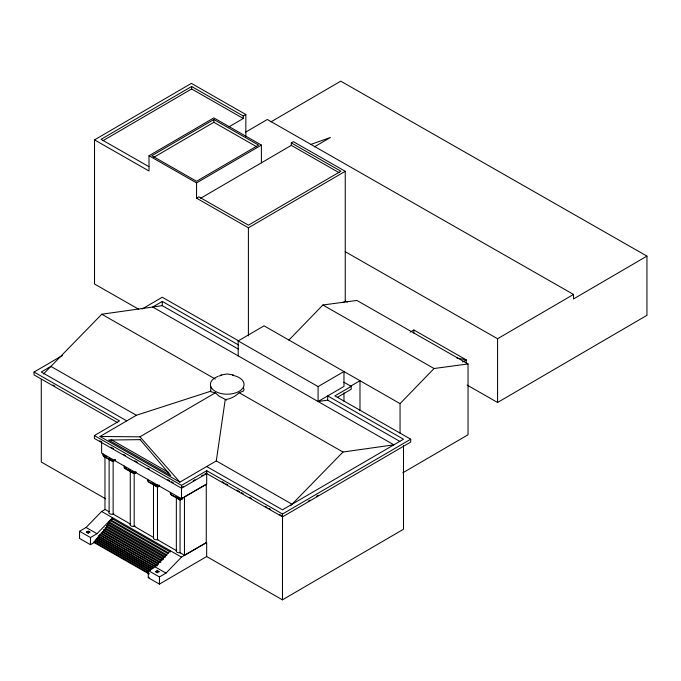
<?xml version="1.0" encoding="UTF-8"?>
<svg xmlns="http://www.w3.org/2000/svg" width="681" height="681" viewBox="0 0 681 681"><rect width="100%" height="100%" fill="white"/><g stroke="black" fill="none" stroke-linecap="round" stroke-linejoin="round"><path stroke-width="1.02" d="M413.827 333.035L413.878 329.962L466.238 359.874L466.238 363.05M210.838 386.944L210.71 391.234L136.387 415.265L99.988 436.495L179.895 482.148L216.286 460.918L225.241 399.543C230.518 399.057 235.379 396.325 239.184 392.724L243.5 390.971L244.045 389.541L243.449 387.864M109.318 511.559L108.969 511.967A3.03 1.745 0 0 0 112.433 514.249L113.182 514.095A3.03 1.745 0 0 0 113.838 513.84M130.531 523.68L130.182 524.089A3.03 1.745 0 0 0 133.646 526.362L134.395 526.217A3.03 1.745 0 0 0 135.051 525.962M288.889 340.1L322.888 305.003L356.878 300.44L468.043 363.952L468.043 434.767L402.811 472.818M400.053 433.21L400.053 403.62L434.052 368.523L468.043 363.952M90.471 544.689L90.471 537.522L97.008 533.717L112.544 517.722L112.544 518.965L109.181 521.935L109.181 523.17L107.87 523.936L107.87 525.128L106.551 525.902L106.551 527.128L105.24 527.894L105.24 529.026L103.921 529.792L103.921 530.729L98.677 535.981L97.528 538.211L95.238 540.254L95.238 541.131L94.097 541.804L94.097 542.57L90.471 544.689L79.541 538.441L79.541 531.282L86.078 527.469L101.614 511.474L105.087 509.448M159.448 584.094L159.448 576.935L165.977 573.121L181.512 557.126L206.675 542.451L206.675 556.539L159.448 584.094L148.271 577.709L148.271 570.55L154.808 566.737L170.344 550.742M43.499 373.988L101.792 314.222L162.299 305.667L238.605 349.259M290.6 505.736L342.986 452.031L393.882 444.829L152.689 307.02L162.299 301.419L238.605 345.012M138.754 309.285L94.523 284.02L94.523 139.877L191.37 83.38L245.841 114.51L245.841 136.728M245.841 114.51L243.287 116L191.625 86.487L101.06 139.324L149.02 166.726M102.891 140.737L191.625 88.964L191.625 86.487M94.523 139.877L149.003 171.008L149.003 155.736L213.843 117.907L261.402 145.079L261.402 162.827M213.86 119.524L151.812 155.728L196.545 181.282L258.593 145.087L213.86 119.524L213.86 122.291L153.634 157.422M229.012 126.811L243.287 118.477L243.287 116M245.356 132.301L267.31 119.49L573.513 294.439L573.513 298.95L646.95 256.107L340.747 81.158L270.987 121.856M200.665 198.256L291.306 145.376L291.306 142.899L293.4 141.682L345.25 171.297L248.403 227.803L196.562 198.18L196.562 182.908L261.402 145.079M196.562 198.18L198.861 196.835L248.446 225.173L340.9 171.237L291.306 142.899M314.435 146.824L330.421 137.494L310.885 144.389M117.694 422.697L34.05 374.908L34.05 372.039L62.439 355.482M142.116 308.995L162.265 297.239L238.563 340.84M238.188 355.874L238.188 340.943L264.066 325.841L400.053 403.62M343.862 382.203L351.2 386.399L334.924 395.899L410.72 439.202L410.72 442.063L282.513 516.862L206.718 473.559L181.555 488.234L94.378 438.428L94.378 435.568L119.541 420.892L34.05 372.039M342.875 302.645L345.599 301.062L347.327 302.058M99.988 436.495L139.946 436.819L215.409 392.792L218.907 396.07L226.628 400.087M102.925 453.852L102.925 455.58L112.459 461.028L114.17 460.033M115.14 459.998L112.952 460.875M103.767 455.453L103.767 456.44L112.671 461.522L115.557 459.837M108.628 458.73L113.199 461.343L114.766 460.433L114.766 459.786M135.323 472.18L133.672 473.142L133.672 471.422M135.545 472.188L134.157 473.397L124.138 467.694L124.138 465.974M134.157 473.397L136.243 472.188M126.76 468.588L124.981 467.575L124.981 468.554L133.876 473.644L135.962 472.427M128.93 470.333L134.412 473.465L135.868 472.614L135.868 471.967M410.226 332.09L413.878 329.962M318.087 386.595L343.973 371.494L343.973 386.425L318.087 401.526L318.087 386.595L238.188 340.943M159.116 485.025L157.345 486.064L157.345 487.051L148.441 481.961L148.441 480.973M147.598 479.381L147.598 481.101L157.132 486.549L158.724 485.621M158.928 486.047L157.626 486.404M157.345 487.051L159.116 486.013M155.132 485.306L157.873 486.872L159.209 486.089M86.376 532.159L88.13 531.137L89.901 532.15L88.147 533.172L86.376 532.159L88.138 531.461L89.901 532.15M88.138 531.75L88.147 533.172M87.892 532.15L88.385 532.15M350.153 386.459L359.985 380.722L359.985 410.558M181.555 488.234L181.555 485.374L206.718 470.69L282.513 514.002L410.72 439.202M181.529 487.536L183.334 486.481M193.217 480.718L195.013 479.671M201.304 476.002L203.1 474.955M204.896 473.899L206.692 472.852M337.64 397.176L351.2 389.26L351.2 386.399M180.933 498.56L182.942 497.76L179.878 499.548L179.878 497.82M170.344 492.372L170.344 494.1L180.363 499.803L182.627 498.56L180.09 500.041L171.186 494.959L171.186 493.972M467.106 385.063L497.573 402.471L497.573 338.746L573.513 294.439M462.586 362.011L466.238 359.874L456.951 358.036M155.549 571.682L157.302 570.661L159.065 571.665L157.32 572.695L155.549 571.682L157.302 570.984L159.065 571.665M157.311 571.265L157.32 572.695M148.271 577.709L149.182 577.182M308.144 501.19L309.983 500.126M316.393 496.381L318.223 495.308M497.573 402.471L646.95 315.32L646.95 256.107M206.675 556.539L282.47 599.842L403.492 529.239L403.492 445.587M184.457 555.279L206.266 542.689L206.266 484.319L184.457 496.909L184.457 555.279L180.039 552.725L180.09 499.054M220.823 375.001L227.173 373.997L233.532 374.959M157.856 539.624L157.107 539.769A3.03 1.745 0 0 1 153.642 537.496L134.191 526.26L134.191 472.691M180.601 552.614L179.852 552.768A3.03 1.745 0 0 1 176.234 550.938L176.388 550.495A3.03 1.745 0 0 1 176.737 550.078M318.087 401.526L327.697 400.164L399.841 441.382M215.409 392.792L211.016 391.822L210.429 390.707M291.306 145.376L339.061 172.668M191.625 88.964L243.287 118.477M213.86 122.291L256.763 146.807M345.25 251.715L497.573 338.746M149.003 155.736L196.562 182.908M322.888 305.003L434.052 368.523M101.792 314.222L215.29 379.07M239.184 392.724L342.986 452.031M136.387 415.265L50.888 366.412L41.277 372.022L126.777 420.867M216.286 460.918L292.081 504.221M206.675 466.519L282.47 509.822L403.492 439.228L327.697 395.916L327.697 400.164M52.99 385.029L54.838 386.084M222.219 481.722L224.049 482.769M225.871 483.808L227.701 484.855M236.835 490.073L239.567 491.639M241.397 492.678L243.228 493.725M249.612 497.377L251.442 498.424M265.139 506.247L266.969 507.294M268.791 508.332L270.621 509.379M279.755 514.598L282.487 516.164M111.131 439.62L168.743 472.537M94.378 435.568L181.555 485.374M99.835 440.854L101.673 441.901M110.85 447.145L113.599 448.719M123.704 454.491L125.534 455.538M134.719 460.782L137.468 462.356M147.564 468.128L149.403 469.175M167.764 479.662L169.603 480.718M171.433 481.765L173.272 482.812M104.653 455.964L106.44 456.977M109.105 458.5L111.778 460.033M128.539 469.609L130.318 470.622M151.999 483.008L156.451 485.553M177.418 497.53L179.197 498.552M151.48 483.212L153.302 484.259M175.136 496.73L176.966 497.777M178.788 498.815L180.618 499.863L180.618 499.216L206.675 484.08L206.718 470.69M105.632 498.807L41.277 462.041L41.277 379.445M101.614 511.474L181.512 557.126M112.544 518.965L170.344 551.993M110.867 519.943L168.667 552.972M110.867 520.965L167.747 553.466M109.181 521.935L166.99 554.964M109.181 523.17L166.07 555.67M107.87 523.936L165.67 556.956M107.87 525.128L164.751 557.628M106.551 525.902L163.44 558.403M106.551 527.128L163.44 559.629M105.24 527.894L162.121 560.395M105.24 529.026L161.21 560.999M103.921 529.792L160.81 562.293M103.921 530.729L159.89 562.71M102.61 531.495L158.579 563.476M102.61 532.321L158.579 564.294M101.299 533.087L157.268 565.06M101.299 533.836L157.268 565.809M99.988 534.602L155.958 566.575M99.988 535.215L155.038 566.669M86.078 527.469L97.008 533.717M154.808 566.737L165.977 573.121M98.677 535.981L153.727 567.435M98.677 536.713L153.727 568.167M97.528 537.386L152.578 568.831M97.528 538.211L151.659 569.137M96.387 538.875L150.518 569.81M96.387 539.582L150.518 570.516M79.541 531.282L90.471 537.522M95.238 540.254L159.448 576.935M95.238 541.131L148.458 571.538M94.097 541.804L149.148 573.257M94.097 542.57L149.148 574.023M182.21 498.722L181.836 499.156M139.946 436.819L179.895 482.148M157.302 570.661L157.311 571.819M88.13 531.137L88.138 532.295M345.25 171.297L345.25 301.632M343.973 392.784L343.973 401.262M282.513 514.002L282.47 599.842M248.403 227.803L248.403 335.903M182.627 497.573L182.627 498.56M181.512 487.494L181.512 498.756L101.614 453.103L101.614 441.841M176.345 497.036L176.345 550.597L157.473 539.701L157.473 486.14M162.299 301.419L162.299 305.667M157.873 486.225L157.873 486.872M157.132 484.829L157.132 486.549M153.489 483.331L153.489 537.947M134.412 472.818L134.412 473.465M133.876 472.657L133.876 473.644M130.267 470.426L130.267 523.987L113.14 514.104L113.14 460.543M113.199 460.697L113.199 461.343M112.671 460.535L112.671 461.522M112.459 459.3L112.459 461.028M109.122 458.219L109.122 511.789L104.968 509.388L104.968 456.321M105.887 456.525L105.887 457.164M232.553 375.274A16.812 9.704 0 0 1 241.653 389.472A16.812 9.704 0 0 1 215.673 391.532A16.812 9.704 0 0 1 217.826 376.44M218.754 376.099A16.812 9.704 0 0 1 221.751 375.308M110.867 459.573A3.03 1.745 0 0 1 110.16 459.377M177.579 497.896A3.03 1.745 0 0 1 176.983 497.59M132.08 471.695A3.03 1.745 0 0 1 131.373 471.49M140.082 439.637L108.594 440.045L170.778 475.576L140.082 439.637"/></g></svg>
